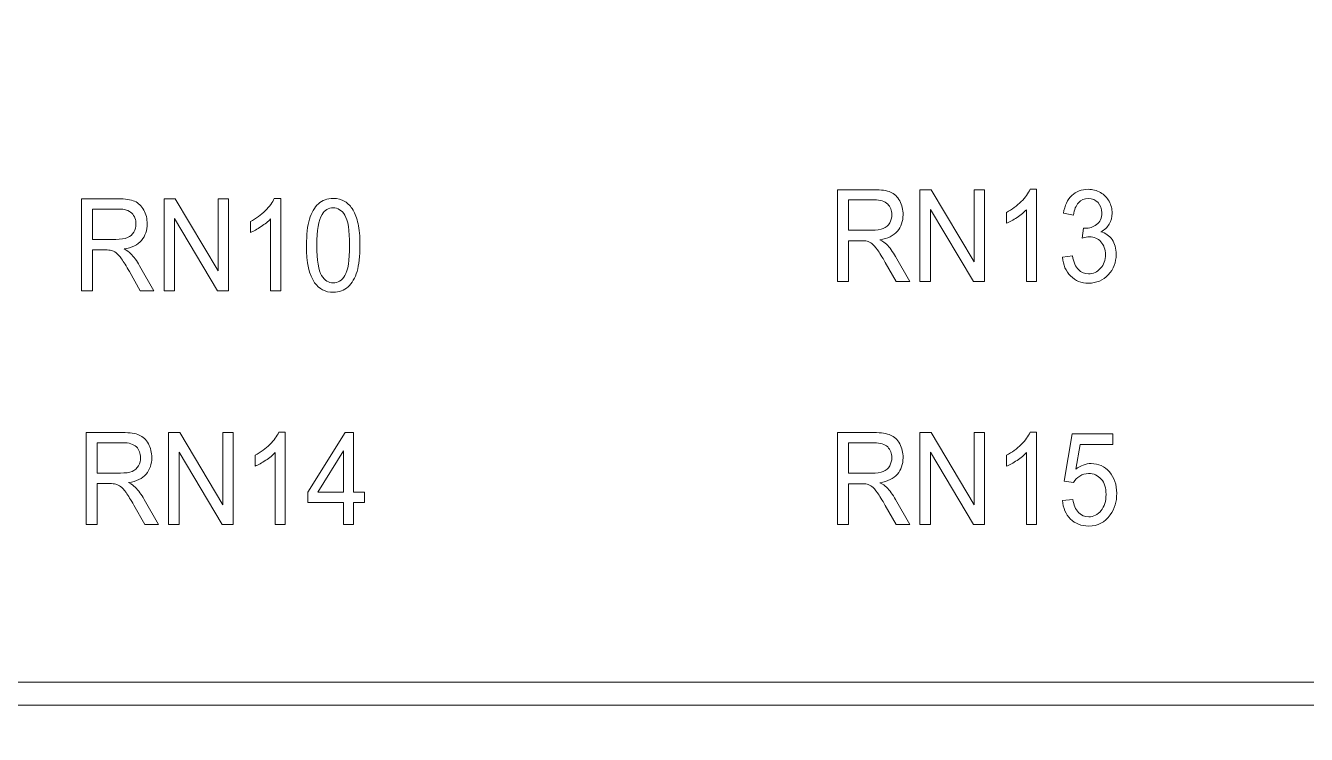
# Model space of a CAD drawing. Header units: millimetres. Extents: x -90 to 99, y -65 to 67.
# Drawn here: x -0.91 to 6.19, y 17.37 to 21.3 of the extents above; entities that cross this region are included whole.
import ezdxf

# ---------------------------------------------------------------- set-up
doc = ezdxf.new("R2010")
doc.units = ezdxf.units.MM
doc.header["$MEASUREMENT"] = 0
for name, color, linetype in [('BG_OUTLINE', 7, 'Continuous'), ('BG_SILKSCREEN_TOP', 7, 'Continuous'), ('RD_SILKSCREEN_TOP', 7, 'Continuous')]:
    doc.layers.add(name, color=color, linetype=linetype)

msp = doc.modelspace()

# ---------------------------------------------------------------- linework, layer by layer
at = {"layer": 'BG_OUTLINE', "color": 3, "lineweight": 9}
msp.add_open_spline([(-71.7269, -61.8795), (-71.7269, -61.8795), (-71.7343, 42.2681), (-71.7343, 42.2681), (-71.7343, 42.2681), (-71.7348, 43.0066), (-71.4419, 43.715), (-70.92, 44.2375), (-70.92, 44.2375), (-70.3982, 44.76), (-69.6866, 45.0538), (-68.9482, 45.0543), (-68.9482, 45.0543), (-68.9482, 45.0543), (75.2046, 45.0543), (75.2046, 45.0543), (75.2046, 45.0543), (76.8319, 45.0552), (78.1763, 43.7805), (78.2661, 42.1556), (78.2661, 42.1556), (78.2661, 42.1556), (78.2661, 31.2814), (78.2661, 31.2814), (78.2661, 31.2814), (78.2661, 31.2814), (72.2646, 31.2814), (72.2646, 31.2814), (72.2646, 31.2814), (72.2646, 31.2814), (72.2646, 26.9814), (72.2646, 26.9814), (72.2646, 26.9814), (72.2646, 26.9814), (78.2661, 26.9814), (78.2661, 26.9814), (78.2661, 26.9814), (78.2661, 26.9814), (78.2661, 18.6553), (78.2661, 18.6553), (78.2661, 18.6553), (78.2661, 18.6553), (72.2496, 18.6553), (72.2496, 18.6553), (72.2496, 18.6553), (72.2496, 18.6553), (72.2496, 14.3553), (72.2496, 14.3553), (72.2496, 14.3553), (72.2496, 14.3553), (78.2661, 14.3553), (78.2661, 14.3553), (78.2661, 14.3553), (78.2661, 14.3553), (78.2661, 9.255), (78.2661, 9.255), (78.2661, 9.255), (78.2661, 9.255), (72.2648, 9.255), (72.2648, 9.255), (72.2648, 9.255), (72.2648, 9.255), (72.2648, 4.955), (72.2648, 4.955), (72.2648, 4.955), (72.2648, 4.955), (78.2661, 4.955), (78.2661, 4.955), (78.2661, 4.955), (78.2661, 4.955), (78.2661, -3.3762), (78.2661, -3.3762), (78.2661, -3.3762), (78.2661, -3.3762), (72.2445, -3.3762), (72.2445, -3.3762), (72.2445, -3.3762), (72.2445, -3.3762), (72.2445, -7.6762), (72.2445, -7.6762), (72.2445, -7.6762), (72.2445, -7.6762), (78.2661, -7.6762), (78.2661, -7.6762), (78.2661, -7.6762), (78.2661, -7.6762), (78.2661, -12.7615), (78.2661, -12.7615), (78.2661, -12.7615), (78.2661, -12.7615), (72.2651, -12.7615), (72.2651, -12.7615), (72.2651, -12.7615), (72.2651, -12.7615), (72.2651, -17.0615), (72.2651, -17.0615), (72.2651, -17.0615), (72.2651, -17.0615), (78.2661, -17.0615), (78.2661, -17.0615), (78.2661, -17.0615), (78.2661, -17.0615), (78.2661, -25.4097), (78.2661, -25.4097), (78.2661, -25.4097), (78.2661, -25.4097), (72.2656, -25.4097), (72.2656, -25.4097), (72.2656, -25.4097), (72.2656, -25.4097), (72.2656, -29.7097), (72.2656, -29.7097), (72.2656, -29.7097), (72.2656, -29.7097), (78.2661, -29.7097), (78.2661, -29.7097), (78.2661, -29.7097), (78.2661, -29.7097), (78.2661, -34.793), (78.2661, -34.793), (78.2661, -34.793), (78.2661, -34.793), (72.2679, -34.793), (72.2679, -34.793), (72.2679, -34.793), (72.2679, -34.793), (72.2679, -39.0929), (72.2679, -39.0929), (72.2679, -39.0929), (72.2679, -39.0929), (78.2661, -39.0929), (78.2661, -39.0929), (78.2661, -39.0929), (78.2661, -39.0929), (78.2661, -47.4269), (78.2661, -47.4269), (78.2661, -47.4269), (78.2661, -47.4269), (72.2679, -47.4269), (72.2679, -47.4269), (72.2679, -47.4269), (72.2679, -47.4269), (72.2679, -51.7269), (72.2679, -51.7269), (72.2679, -51.7269), (72.2679, -51.7269), (78.2661, -51.7269), (78.2661, -51.7269), (78.2661, -51.7269), (78.2661, -51.7269), (78.2661, -51.8138), (78.2661, -51.8138), (78.2661, -51.8138), (78.2661, -51.8138), (78.2656, -61.8468), (78.2656, -61.8468), (78.2656, -61.8468), (78.2661, -62.6669), (77.9407, -63.4536), (77.3612, -64.0339), (77.3612, -64.0339), (76.7817, -64.6142), (75.9915, -64.9405), (75.1713, -64.941), (75.1713, -64.941), (75.1713, -64.941), (-68.6609, -64.9456), (-68.6609, -64.9456), (-68.6609, -64.9456), (-69.4735, -64.9461), (-70.2531, -64.6237), (-70.8281, -64.0495), (-70.8281, -64.0495), (-71.4031, -63.4752), (-71.7264, -62.6922), (-71.7269, -61.8795)], degree=3, knots=[0, 0, 0, 0, 0.022727, 0.022727, 0.022727, 0.022727, 0.045455, 0.045455, 0.045455, 0.045455, 0.068182, 0.068182, 0.068182, 0.068182, 0.090909, 0.090909, 0.090909, 0.090909, 0.113636, 0.113636, 0.113636, 0.113636, 0.136364, 0.136364, 0.136364, 0.136364, 0.159091, 0.159091, 0.159091, 0.159091, 0.181818, 0.181818, 0.181818, 0.181818, 0.204545, 0.204545, 0.204545, 0.204545, 0.227273, 0.227273, 0.227273, 0.227273, 0.25, 0.25, 0.25, 0.25, 0.272727, 0.272727, 0.272727, 0.272727, 0.295455, 0.295455, 0.295455, 0.295455, 0.318182, 0.318182, 0.318182, 0.318182, 0.340909, 0.340909, 0.340909, 0.340909, 0.363636, 0.363636, 0.363636, 0.363636, 0.386364, 0.386364, 0.386364, 0.386364, 0.409091, 0.409091, 0.409091, 0.409091, 0.431818, 0.431818, 0.431818, 0.431818, 0.454545, 0.454545, 0.454545, 0.454545, 0.477273, 0.477273, 0.477273, 0.477273, 0.5, 0.5, 0.5, 0.5, 0.522727, 0.522727, 0.522727, 0.522727, 0.545455, 0.545455, 0.545455, 0.545455, 0.568182, 0.568182, 0.568182, 0.568182, 0.590909, 0.590909, 0.590909, 0.590909, 0.613636, 0.613636, 0.613636, 0.613636, 0.636364, 0.636364, 0.636364, 0.636364, 0.659091, 0.659091, 0.659091, 0.659091, 0.681818, 0.681818, 0.681818, 0.681818, 0.704545, 0.704545, 0.704545, 0.704545, 0.727273, 0.727273, 0.727273, 0.727273, 0.75, 0.75, 0.75, 0.75, 0.772727, 0.772727, 0.772727, 0.772727, 0.795455, 0.795455, 0.795455, 0.795455, 0.818182, 0.818182, 0.818182, 0.818182, 0.840909, 0.840909, 0.840909, 0.840909, 0.863636, 0.863636, 0.863636, 0.863636, 0.886364, 0.886364, 0.886364, 0.886364, 0.909091, 0.909091, 0.909091, 0.909091, 0.931818, 0.931818, 0.931818, 0.931818, 0.954545, 0.954545, 0.954545, 0.954545, 0.977273, 0.977273, 0.977273, 0.977273, 1, 1, 1, 1], dxfattribs=at)
at = {"layer": 'BG_SILKSCREEN_TOP', "color": 2, "lineweight": 9}
msp.add_open_spline([(23.7297, 17.6616), (23.7297, 17.6616), (23.7297, 17.5346), (23.7297, 17.5346), (23.7297, 17.5346), (23.7297, 17.5346), (-21.2702, 17.5346), (-21.2702, 17.5346), (-21.2702, 17.5346), (-21.2702, 17.5346), (-21.2702, 17.6616), (-21.2702, 17.6616), (-21.2702, 17.6616), (-21.2702, 17.6616), (23.7297, 17.6616), (23.7297, 17.6616)], degree=3, knots=[0, 0, 0, 0, 0.25, 0.25, 0.25, 0.25, 0.5, 0.5, 0.5, 0.5, 0.75, 0.75, 0.75, 0.75, 1, 1, 1, 1], dxfattribs=at)
at = {"layer": 'RD_SILKSCREEN_TOP', "color": 8, "lineweight": 9}
for points, knots in [([(3.5885, 19.8819), (3.5885, 19.8819), (3.5885, 20.391), (3.5885, 20.391), (3.5885, 20.391), (3.5885, 20.391), (3.79, 20.391), (3.79, 20.391), (3.79, 20.391), (3.8306, 20.391), (3.8614, 20.3864), (3.8824, 20.3773), (3.8824, 20.3773), (3.9035, 20.3681), (3.9203, 20.352), (3.9331, 20.3289), (3.9331, 20.3289), (3.9457, 20.3057), (3.9519, 20.2801), (3.9519, 20.2521), (3.9519, 20.2521), (3.9519, 20.2159), (3.9415, 20.1856), (3.9206, 20.1608), (3.9206, 20.1608), (3.8997, 20.136), (3.8674, 20.1203), (3.8238, 20.1135), (3.8238, 20.1135), (3.8398, 20.105), (3.8519, 20.0966), (3.8601, 20.0881), (3.8601, 20.0881), (3.8777, 20.0701), (3.8943, 20.0475), (3.9101, 20.0205), (3.9101, 20.0205), (3.9101, 20.0205), (3.9891, 19.8819), (3.9891, 19.8819), (3.9891, 19.8819), (3.9891, 19.8819), (3.9134, 19.8819), (3.9134, 19.8819), (3.9134, 19.8819), (3.9134, 19.8819), (3.8533, 19.9879), (3.8533, 19.9879), (3.8533, 19.9879), (3.8357, 20.0183), (3.8213, 20.0418), (3.8098, 20.0579), (3.8098, 20.0579), (3.7985, 20.0742), (3.7883, 20.0855), (3.7794, 20.0919), (3.7794, 20.0919), (3.7704, 20.0985), (3.7613, 20.103), (3.752, 20.1056), (3.752, 20.1056), (3.7451, 20.1071), (3.734, 20.1079), (3.7184, 20.1079), (3.7184, 20.1079), (3.7184, 20.1079), (3.6487, 20.1079), (3.6487, 20.1079), (3.6487, 20.1079), (3.6487, 20.1079), (3.6487, 19.8819), (3.6487, 19.8819), (3.6487, 19.8819), (3.6487, 19.8819), (3.5885, 19.8819), (3.5885, 19.8819)], [0, 0, 0, 0, 0.052632, 0.052632, 0.052632, 0.052632, 0.105263, 0.105263, 0.105263, 0.105263, 0.157895, 0.157895, 0.157895, 0.157895, 0.210526, 0.210526, 0.210526, 0.210526, 0.263158, 0.263158, 0.263158, 0.263158, 0.315789, 0.315789, 0.315789, 0.315789, 0.368421, 0.368421, 0.368421, 0.368421, 0.421053, 0.421053, 0.421053, 0.421053, 0.473684, 0.473684, 0.473684, 0.473684, 0.526316, 0.526316, 0.526316, 0.526316, 0.578947, 0.578947, 0.578947, 0.578947, 0.631579, 0.631579, 0.631579, 0.631579, 0.684211, 0.684211, 0.684211, 0.684211, 0.736842, 0.736842, 0.736842, 0.736842, 0.789474, 0.789474, 0.789474, 0.789474, 0.842105, 0.842105, 0.842105, 0.842105, 0.894737, 0.894737, 0.894737, 0.894737, 0.947368, 0.947368, 0.947368, 0.947368, 1, 1, 1, 1]), ([(4.0456, 19.8819), (4.0456, 19.8819), (4.0456, 20.391), (4.0456, 20.391), (4.0456, 20.391), (4.0456, 20.391), (4.1073, 20.391), (4.1073, 20.391), (4.1073, 20.391), (4.1073, 20.391), (4.346, 19.9913), (4.346, 19.9913), (4.346, 19.9913), (4.346, 19.9913), (4.346, 20.391), (4.346, 20.391), (4.346, 20.391), (4.346, 20.391), (4.4037, 20.391), (4.4037, 20.391), (4.4037, 20.391), (4.4037, 20.391), (4.4037, 19.8819), (4.4037, 19.8819), (4.4037, 19.8819), (4.4037, 19.8819), (4.342, 19.8819), (4.342, 19.8819), (4.342, 19.8819), (4.342, 19.8819), (4.1033, 20.2819), (4.1033, 20.2819), (4.1033, 20.2819), (4.1033, 20.2819), (4.1033, 19.8819), (4.1033, 19.8819), (4.1033, 19.8819), (4.1033, 19.8819), (4.0456, 19.8819), (4.0456, 19.8819)], [0, 0, 0, 0, 0.1, 0.1, 0.1, 0.1, 0.2, 0.2, 0.2, 0.2, 0.3, 0.3, 0.3, 0.3, 0.4, 0.4, 0.4, 0.4, 0.5, 0.5, 0.5, 0.5, 0.6, 0.6, 0.6, 0.6, 0.7, 0.7, 0.7, 0.7, 0.8, 0.8, 0.8, 0.8, 0.9, 0.9, 0.9, 0.9, 1, 1, 1, 1]), ([(4.6922, 19.8819), (4.6922, 19.8819), (4.6365, 19.8819), (4.6365, 19.8819), (4.6365, 19.8819), (4.6365, 19.8819), (4.6365, 20.2802), (4.6365, 20.2802), (4.6365, 20.2802), (4.623, 20.2658), (4.6054, 20.2515), (4.5836, 20.2371), (4.5836, 20.2371), (4.5618, 20.2228), (4.5421, 20.212), (4.5248, 20.2049), (4.5248, 20.2049), (4.5248, 20.2049), (4.5248, 20.2652), (4.5248, 20.2652), (4.5248, 20.2652), (4.5561, 20.2817), (4.5834, 20.3016), (4.6067, 20.325), (4.6067, 20.325), (4.63, 20.3484), (4.6466, 20.3711), (4.6563, 20.3931), (4.6563, 20.3931), (4.6563, 20.3931), (4.6922, 20.3931), (4.6922, 20.3931), (4.6922, 20.3931), (4.6922, 20.3931), (4.6922, 19.8819), (4.6922, 19.8819)], [0, 0, 0, 0, 0.111111, 0.111111, 0.111111, 0.111111, 0.222222, 0.222222, 0.222222, 0.222222, 0.333333, 0.333333, 0.333333, 0.333333, 0.444444, 0.444444, 0.444444, 0.444444, 0.555556, 0.555556, 0.555556, 0.555556, 0.666667, 0.666667, 0.666667, 0.666667, 0.777778, 0.777778, 0.777778, 0.777778, 0.888889, 0.888889, 0.888889, 0.888889, 1, 1, 1, 1]), ([(4.8356, 20.0163), (4.8356, 20.0163), (4.8913, 20.0246), (4.8913, 20.0246), (4.8913, 20.0246), (4.8978, 19.9892), (4.9087, 19.9637), (4.9241, 19.948), (4.9241, 19.948), (4.9395, 19.9324), (4.9583, 19.9246), (4.9803, 19.9246), (4.9803, 19.9246), (5.0066, 19.9246), (5.0288, 19.9348), (5.0469, 19.9552), (5.0469, 19.9552), (5.0649, 19.9755), (5.074, 20.0008), (5.074, 20.0309), (5.074, 20.0309), (5.074, 20.0596), (5.0657, 20.0833), (5.0489, 20.1019), (5.0489, 20.1019), (5.0321, 20.1205), (5.0109, 20.1299), (4.985, 20.1299), (4.985, 20.1299), (4.9744, 20.1299), (4.9613, 20.1275), (4.9456, 20.1229), (4.9456, 20.1229), (4.9456, 20.1229), (4.9518, 20.1778), (4.9518, 20.1778), (4.9518, 20.1778), (4.9556, 20.1773), (4.9585, 20.177), (4.9609, 20.177), (4.9609, 20.177), (4.9846, 20.177), (5.006, 20.184), (5.025, 20.1979), (5.025, 20.1979), (5.0441, 20.2118), (5.0535, 20.2332), (5.0535, 20.2622), (5.0535, 20.2622), (5.0535, 20.285), (5.0466, 20.3041), (5.0327, 20.3191), (5.0327, 20.3191), (5.0189, 20.3341), (5.001, 20.3417), (4.9791, 20.3417), (4.9791, 20.3417), (4.9574, 20.3417), (4.9393, 20.334), (4.9249, 20.3188), (4.9249, 20.3188), (4.9104, 20.3035), (4.901, 20.2805), (4.8969, 20.2499), (4.8969, 20.2499), (4.8969, 20.2499), (4.8412, 20.2611), (4.8412, 20.2611), (4.8412, 20.2611), (4.8479, 20.303), (4.8635, 20.3355), (4.8876, 20.3585), (4.8876, 20.3585), (4.9118, 20.3815), (4.9419, 20.3931), (4.9779, 20.3931), (4.9779, 20.3931), (5.0026, 20.3931), (5.0255, 20.3871), (5.0464, 20.3752), (5.0464, 20.3752), (5.0672, 20.3633), (5.0832, 20.347), (5.0943, 20.3264), (5.0943, 20.3264), (5.1053, 20.3058), (5.111, 20.284), (5.111, 20.2607), (5.111, 20.2607), (5.111, 20.2388), (5.1057, 20.2188), (5.0951, 20.2006), (5.0951, 20.2006), (5.0845, 20.1826), (5.0689, 20.1683), (5.0483, 20.1576), (5.0483, 20.1576), (5.0751, 20.1507), (5.096, 20.1363), (5.111, 20.1143), (5.111, 20.1143), (5.1258, 20.0925), (5.1332, 20.0652), (5.1332, 20.0323), (5.1332, 20.0323), (5.1332, 19.9879), (5.1188, 19.9502), (5.0898, 19.9192), (5.0898, 19.9192), (5.0609, 19.8883), (5.0243, 19.8729), (4.9801, 19.8729), (4.9801, 19.8729), (4.9401, 19.8729), (4.907, 19.8862), (4.8807, 19.9128), (4.8807, 19.9128), (4.8543, 19.9394), (4.8393, 19.9739), (4.8356, 20.0163)], [0, 0, 0, 0, 0.033333, 0.033333, 0.033333, 0.033333, 0.066667, 0.066667, 0.066667, 0.066667, 0.1, 0.1, 0.1, 0.1, 0.133333, 0.133333, 0.133333, 0.133333, 0.166667, 0.166667, 0.166667, 0.166667, 0.2, 0.2, 0.2, 0.2, 0.233333, 0.233333, 0.233333, 0.233333, 0.266667, 0.266667, 0.266667, 0.266667, 0.3, 0.3, 0.3, 0.3, 0.333333, 0.333333, 0.333333, 0.333333, 0.366667, 0.366667, 0.366667, 0.366667, 0.4, 0.4, 0.4, 0.4, 0.433333, 0.433333, 0.433333, 0.433333, 0.466667, 0.466667, 0.466667, 0.466667, 0.5, 0.5, 0.5, 0.5, 0.533333, 0.533333, 0.533333, 0.533333, 0.566667, 0.566667, 0.566667, 0.566667, 0.6, 0.6, 0.6, 0.6, 0.633333, 0.633333, 0.633333, 0.633333, 0.666667, 0.666667, 0.666667, 0.666667, 0.7, 0.7, 0.7, 0.7, 0.733333, 0.733333, 0.733333, 0.733333, 0.766667, 0.766667, 0.766667, 0.766667, 0.8, 0.8, 0.8, 0.8, 0.833333, 0.833333, 0.833333, 0.833333, 0.866667, 0.866667, 0.866667, 0.866667, 0.9, 0.9, 0.9, 0.9, 0.933333, 0.933333, 0.933333, 0.933333, 0.966667, 0.966667, 0.966667, 0.966667, 1, 1, 1, 1]), ([(-0.6025, 19.8311), (-0.6025, 19.8311), (-0.6025, 20.3402), (-0.6025, 20.3402), (-0.6025, 20.3402), (-0.6025, 20.3402), (-0.401, 20.3402), (-0.401, 20.3402), (-0.401, 20.3402), (-0.3604, 20.3402), (-0.3296, 20.3356), (-0.3086, 20.3265), (-0.3086, 20.3265), (-0.2875, 20.3173), (-0.2707, 20.3012), (-0.2579, 20.2781), (-0.2579, 20.2781), (-0.2453, 20.2549), (-0.2391, 20.2293), (-0.2391, 20.2013), (-0.2391, 20.2013), (-0.2391, 20.1651), (-0.2495, 20.1348), (-0.2704, 20.11), (-0.2704, 20.11), (-0.2913, 20.0852), (-0.3236, 20.0695), (-0.3672, 20.0627), (-0.3672, 20.0627), (-0.3512, 20.0542), (-0.3391, 20.0458), (-0.3309, 20.0373), (-0.3309, 20.0373), (-0.3133, 20.0193), (-0.2967, 19.9967), (-0.2809, 19.9697), (-0.2809, 19.9697), (-0.2809, 19.9697), (-0.2019, 19.8311), (-0.2019, 19.8311), (-0.2019, 19.8311), (-0.2019, 19.8311), (-0.2776, 19.8311), (-0.2776, 19.8311), (-0.2776, 19.8311), (-0.2776, 19.8311), (-0.3377, 19.9371), (-0.3377, 19.9371), (-0.3377, 19.9371), (-0.3553, 19.9675), (-0.3697, 19.991), (-0.3812, 20.0071), (-0.3812, 20.0071), (-0.3925, 20.0234), (-0.4027, 20.0347), (-0.4116, 20.0411), (-0.4116, 20.0411), (-0.4206, 20.0477), (-0.4297, 20.0522), (-0.439, 20.0548), (-0.439, 20.0548), (-0.4459, 20.0563), (-0.457, 20.0571), (-0.4726, 20.0571), (-0.4726, 20.0571), (-0.4726, 20.0571), (-0.5423, 20.0571), (-0.5423, 20.0571), (-0.5423, 20.0571), (-0.5423, 20.0571), (-0.5423, 19.8311), (-0.5423, 19.8311), (-0.5423, 19.8311), (-0.5423, 19.8311), (-0.6025, 19.8311), (-0.6025, 19.8311)], [0, 0, 0, 0, 0.052632, 0.052632, 0.052632, 0.052632, 0.105263, 0.105263, 0.105263, 0.105263, 0.157895, 0.157895, 0.157895, 0.157895, 0.210526, 0.210526, 0.210526, 0.210526, 0.263158, 0.263158, 0.263158, 0.263158, 0.315789, 0.315789, 0.315789, 0.315789, 0.368421, 0.368421, 0.368421, 0.368421, 0.421053, 0.421053, 0.421053, 0.421053, 0.473684, 0.473684, 0.473684, 0.473684, 0.526316, 0.526316, 0.526316, 0.526316, 0.578947, 0.578947, 0.578947, 0.578947, 0.631579, 0.631579, 0.631579, 0.631579, 0.684211, 0.684211, 0.684211, 0.684211, 0.736842, 0.736842, 0.736842, 0.736842, 0.789474, 0.789474, 0.789474, 0.789474, 0.842105, 0.842105, 0.842105, 0.842105, 0.894737, 0.894737, 0.894737, 0.894737, 0.947368, 0.947368, 0.947368, 0.947368, 1, 1, 1, 1]), ([(-0.1454, 19.8311), (-0.1454, 19.8311), (-0.1454, 20.3402), (-0.1454, 20.3402), (-0.1454, 20.3402), (-0.1454, 20.3402), (-0.0837, 20.3402), (-0.0837, 20.3402), (-0.0837, 20.3402), (-0.0837, 20.3402), (0.155, 19.9405), (0.155, 19.9405), (0.155, 19.9405), (0.155, 19.9405), (0.155, 20.3402), (0.155, 20.3402), (0.155, 20.3402), (0.155, 20.3402), (0.2127, 20.3402), (0.2127, 20.3402), (0.2127, 20.3402), (0.2127, 20.3402), (0.2127, 19.8311), (0.2127, 19.8311), (0.2127, 19.8311), (0.2127, 19.8311), (0.151, 19.8311), (0.151, 19.8311), (0.151, 19.8311), (0.151, 19.8311), (-0.0877, 20.2311), (-0.0877, 20.2311), (-0.0877, 20.2311), (-0.0877, 20.2311), (-0.0877, 19.8311), (-0.0877, 19.8311), (-0.0877, 19.8311), (-0.0877, 19.8311), (-0.1454, 19.8311), (-0.1454, 19.8311)], [0, 0, 0, 0, 0.1, 0.1, 0.1, 0.1, 0.2, 0.2, 0.2, 0.2, 0.3, 0.3, 0.3, 0.3, 0.4, 0.4, 0.4, 0.4, 0.5, 0.5, 0.5, 0.5, 0.6, 0.6, 0.6, 0.6, 0.7, 0.7, 0.7, 0.7, 0.8, 0.8, 0.8, 0.8, 0.9, 0.9, 0.9, 0.9, 1, 1, 1, 1]), ([(0.5012, 19.8311), (0.5012, 19.8311), (0.4455, 19.8311), (0.4455, 19.8311), (0.4455, 19.8311), (0.4455, 19.8311), (0.4455, 20.2294), (0.4455, 20.2294), (0.4455, 20.2294), (0.432, 20.215), (0.4144, 20.2007), (0.3926, 20.1863), (0.3926, 20.1863), (0.3708, 20.172), (0.3511, 20.1612), (0.3338, 20.1541), (0.3338, 20.1541), (0.3338, 20.1541), (0.3338, 20.2144), (0.3338, 20.2144), (0.3338, 20.2144), (0.3651, 20.2309), (0.3924, 20.2508), (0.4157, 20.2742), (0.4157, 20.2742), (0.439, 20.2976), (0.4556, 20.3203), (0.4653, 20.3423), (0.4653, 20.3423), (0.4653, 20.3423), (0.5012, 20.3423), (0.5012, 20.3423), (0.5012, 20.3423), (0.5012, 20.3423), (0.5012, 19.8311), (0.5012, 19.8311)], [0, 0, 0, 0, 0.111111, 0.111111, 0.111111, 0.111111, 0.222222, 0.222222, 0.222222, 0.222222, 0.333333, 0.333333, 0.333333, 0.333333, 0.444444, 0.444444, 0.444444, 0.444444, 0.555556, 0.555556, 0.555556, 0.555556, 0.666667, 0.666667, 0.666667, 0.666667, 0.777778, 0.777778, 0.777778, 0.777778, 0.888889, 0.888889, 0.888889, 0.888889, 1, 1, 1, 1]), ([(0.6442, 20.0822), (0.6442, 20.1424), (0.6498, 20.1908), (0.6608, 20.2275), (0.6608, 20.2275), (0.6719, 20.2642), (0.6883, 20.2926), (0.7102, 20.3125), (0.7102, 20.3125), (0.732, 20.3324), (0.7594, 20.3423), (0.7925, 20.3423), (0.7925, 20.3423), (0.8168, 20.3423), (0.8383, 20.3368), (0.8566, 20.3257), (0.8566, 20.3257), (0.875, 20.3148), (0.8902, 20.299), (0.9023, 20.2782), (0.9023, 20.2782), (0.9142, 20.2575), (0.9236, 20.2322), (0.9304, 20.2025), (0.9304, 20.2025), (0.9373, 20.1727), (0.9407, 20.1326), (0.9407, 20.0822), (0.9407, 20.0822), (0.9407, 20.0224), (0.9352, 19.9743), (0.9243, 19.9375), (0.9243, 19.9375), (0.9133, 19.9008), (0.8969, 19.8725), (0.875, 19.8524), (0.875, 19.8524), (0.8533, 19.8324), (0.8258, 19.8224), (0.7925, 19.8224), (0.7925, 19.8224), (0.7486, 19.8224), (0.7142, 19.84), (0.6892, 19.8752), (0.6892, 19.8752), (0.6592, 19.9175), (0.6442, 19.9866), (0.6442, 20.0822)], [0, 0, 0, 0, 0.083333, 0.083333, 0.083333, 0.083333, 0.166667, 0.166667, 0.166667, 0.166667, 0.25, 0.25, 0.25, 0.25, 0.333333, 0.333333, 0.333333, 0.333333, 0.416667, 0.416667, 0.416667, 0.416667, 0.5, 0.5, 0.5, 0.5, 0.583333, 0.583333, 0.583333, 0.583333, 0.666667, 0.666667, 0.666667, 0.666667, 0.75, 0.75, 0.75, 0.75, 0.833333, 0.833333, 0.833333, 0.833333, 0.916667, 0.916667, 0.916667, 0.916667, 1, 1, 1, 1]), ([(3.6487, 20.1663), (3.6487, 20.1663), (3.778, 20.1663), (3.778, 20.1663), (3.778, 20.1663), (3.8054, 20.1663), (3.827, 20.1695), (3.8424, 20.1759), (3.8424, 20.1759), (3.858, 20.1823), (3.8698, 20.1925), (3.8778, 20.2064), (3.8778, 20.2064), (3.8858, 20.2204), (3.8898, 20.2356), (3.8898, 20.2521), (3.8898, 20.2521), (3.8898, 20.2761), (3.8822, 20.2959), (3.8665, 20.3115), (3.8665, 20.3115), (3.8509, 20.327), (3.8263, 20.3347), (3.7925, 20.3347), (3.7925, 20.3347), (3.7925, 20.3347), (3.6487, 20.3347), (3.6487, 20.3347), (3.6487, 20.3347), (3.6487, 20.3347), (3.6487, 20.1663), (3.6487, 20.1663)], [0, 0, 0, 0, 0.125, 0.125, 0.125, 0.125, 0.25, 0.25, 0.25, 0.25, 0.375, 0.375, 0.375, 0.375, 0.5, 0.5, 0.5, 0.5, 0.625, 0.625, 0.625, 0.625, 0.75, 0.75, 0.75, 0.75, 0.875, 0.875, 0.875, 0.875, 1, 1, 1, 1]), ([(-0.5423, 20.1155), (-0.5423, 20.1155), (-0.413, 20.1155), (-0.413, 20.1155), (-0.413, 20.1155), (-0.3856, 20.1155), (-0.364, 20.1187), (-0.3486, 20.1251), (-0.3486, 20.1251), (-0.333, 20.1315), (-0.3212, 20.1417), (-0.3132, 20.1556), (-0.3132, 20.1556), (-0.3052, 20.1696), (-0.3012, 20.1848), (-0.3012, 20.2013), (-0.3012, 20.2013), (-0.3012, 20.2253), (-0.3088, 20.2451), (-0.3245, 20.2607), (-0.3245, 20.2607), (-0.3401, 20.2762), (-0.3647, 20.2839), (-0.3985, 20.2839), (-0.3985, 20.2839), (-0.3985, 20.2839), (-0.5423, 20.2839), (-0.5423, 20.2839), (-0.5423, 20.2839), (-0.5423, 20.2839), (-0.5423, 20.1155), (-0.5423, 20.1155)], [0, 0, 0, 0, 0.125, 0.125, 0.125, 0.125, 0.25, 0.25, 0.25, 0.25, 0.375, 0.375, 0.375, 0.375, 0.5, 0.5, 0.5, 0.5, 0.625, 0.625, 0.625, 0.625, 0.75, 0.75, 0.75, 0.75, 0.875, 0.875, 0.875, 0.875, 1, 1, 1, 1]), ([(0.7016, 20.0822), (0.7016, 19.9986), (0.7104, 19.943), (0.7279, 19.9153), (0.7279, 19.9153), (0.7453, 19.8876), (0.7668, 19.8738), (0.7925, 19.8738), (0.7925, 19.8738), (0.8182, 19.8738), (0.8396, 19.8878), (0.8571, 19.9155), (0.8571, 19.9155), (0.8745, 19.9432), (0.8833, 19.9988), (0.8833, 20.0822), (0.8833, 20.0822), (0.8833, 20.166), (0.8745, 20.2217), (0.8571, 20.2492), (0.8571, 20.2492), (0.8396, 20.2768), (0.8179, 20.2905), (0.7919, 20.2905), (0.7919, 20.2905), (0.7662, 20.2905), (0.7458, 20.2783), (0.7304, 20.254), (0.7304, 20.254), (0.7112, 20.2231), (0.7016, 20.1657), (0.7016, 20.0822)], [0, 0, 0, 0, 0.125, 0.125, 0.125, 0.125, 0.25, 0.25, 0.25, 0.25, 0.375, 0.375, 0.375, 0.375, 0.5, 0.5, 0.5, 0.5, 0.625, 0.625, 0.625, 0.625, 0.75, 0.75, 0.75, 0.75, 0.875, 0.875, 0.875, 0.875, 1, 1, 1, 1]), ([(-0.5771, 18.5357), (-0.5771, 18.5357), (-0.5771, 19.0448), (-0.5771, 19.0448), (-0.5771, 19.0448), (-0.5771, 19.0448), (-0.3756, 19.0448), (-0.3756, 19.0448), (-0.3756, 19.0448), (-0.335, 19.0448), (-0.3042, 19.0402), (-0.2832, 19.0311), (-0.2832, 19.0311), (-0.2621, 19.0219), (-0.2453, 19.0058), (-0.2325, 18.9827), (-0.2325, 18.9827), (-0.2199, 18.9595), (-0.2137, 18.9339), (-0.2137, 18.9059), (-0.2137, 18.9059), (-0.2137, 18.8697), (-0.2241, 18.8394), (-0.245, 18.8146), (-0.245, 18.8146), (-0.2659, 18.7898), (-0.2982, 18.7741), (-0.3418, 18.7673), (-0.3418, 18.7673), (-0.3258, 18.7588), (-0.3137, 18.7504), (-0.3055, 18.7419), (-0.3055, 18.7419), (-0.2879, 18.7239), (-0.2713, 18.7013), (-0.2555, 18.6743), (-0.2555, 18.6743), (-0.2555, 18.6743), (-0.1765, 18.5357), (-0.1765, 18.5357), (-0.1765, 18.5357), (-0.1765, 18.5357), (-0.2522, 18.5357), (-0.2522, 18.5357), (-0.2522, 18.5357), (-0.2522, 18.5357), (-0.3123, 18.6417), (-0.3123, 18.6417), (-0.3123, 18.6417), (-0.3299, 18.6721), (-0.3443, 18.6956), (-0.3558, 18.7117), (-0.3558, 18.7117), (-0.3671, 18.728), (-0.3773, 18.7393), (-0.3862, 18.7457), (-0.3862, 18.7457), (-0.3952, 18.7523), (-0.4043, 18.7568), (-0.4136, 18.7594), (-0.4136, 18.7594), (-0.4205, 18.7609), (-0.4316, 18.7617), (-0.4472, 18.7617), (-0.4472, 18.7617), (-0.4472, 18.7617), (-0.5169, 18.7617), (-0.5169, 18.7617), (-0.5169, 18.7617), (-0.5169, 18.7617), (-0.5169, 18.5357), (-0.5169, 18.5357), (-0.5169, 18.5357), (-0.5169, 18.5357), (-0.5771, 18.5357), (-0.5771, 18.5357)], [0, 0, 0, 0, 0.052632, 0.052632, 0.052632, 0.052632, 0.105263, 0.105263, 0.105263, 0.105263, 0.157895, 0.157895, 0.157895, 0.157895, 0.210526, 0.210526, 0.210526, 0.210526, 0.263158, 0.263158, 0.263158, 0.263158, 0.315789, 0.315789, 0.315789, 0.315789, 0.368421, 0.368421, 0.368421, 0.368421, 0.421053, 0.421053, 0.421053, 0.421053, 0.473684, 0.473684, 0.473684, 0.473684, 0.526316, 0.526316, 0.526316, 0.526316, 0.578947, 0.578947, 0.578947, 0.578947, 0.631579, 0.631579, 0.631579, 0.631579, 0.684211, 0.684211, 0.684211, 0.684211, 0.736842, 0.736842, 0.736842, 0.736842, 0.789474, 0.789474, 0.789474, 0.789474, 0.842105, 0.842105, 0.842105, 0.842105, 0.894737, 0.894737, 0.894737, 0.894737, 0.947368, 0.947368, 0.947368, 0.947368, 1, 1, 1, 1]), ([(-0.12, 18.5357), (-0.12, 18.5357), (-0.12, 19.0448), (-0.12, 19.0448), (-0.12, 19.0448), (-0.12, 19.0448), (-0.0583, 19.0448), (-0.0583, 19.0448), (-0.0583, 19.0448), (-0.0583, 19.0448), (0.1804, 18.6451), (0.1804, 18.6451), (0.1804, 18.6451), (0.1804, 18.6451), (0.1804, 19.0448), (0.1804, 19.0448), (0.1804, 19.0448), (0.1804, 19.0448), (0.2381, 19.0448), (0.2381, 19.0448), (0.2381, 19.0448), (0.2381, 19.0448), (0.2381, 18.5357), (0.2381, 18.5357), (0.2381, 18.5357), (0.2381, 18.5357), (0.1764, 18.5357), (0.1764, 18.5357), (0.1764, 18.5357), (0.1764, 18.5357), (-0.0623, 18.9357), (-0.0623, 18.9357), (-0.0623, 18.9357), (-0.0623, 18.9357), (-0.0623, 18.5357), (-0.0623, 18.5357), (-0.0623, 18.5357), (-0.0623, 18.5357), (-0.12, 18.5357), (-0.12, 18.5357)], [0, 0, 0, 0, 0.1, 0.1, 0.1, 0.1, 0.2, 0.2, 0.2, 0.2, 0.3, 0.3, 0.3, 0.3, 0.4, 0.4, 0.4, 0.4, 0.5, 0.5, 0.5, 0.5, 0.6, 0.6, 0.6, 0.6, 0.7, 0.7, 0.7, 0.7, 0.8, 0.8, 0.8, 0.8, 0.9, 0.9, 0.9, 0.9, 1, 1, 1, 1]), ([(0.5266, 18.5357), (0.5266, 18.5357), (0.4709, 18.5357), (0.4709, 18.5357), (0.4709, 18.5357), (0.4709, 18.5357), (0.4709, 18.934), (0.4709, 18.934), (0.4709, 18.934), (0.4574, 18.9196), (0.4398, 18.9053), (0.418, 18.8909), (0.418, 18.8909), (0.3962, 18.8766), (0.3765, 18.8658), (0.3592, 18.8587), (0.3592, 18.8587), (0.3592, 18.8587), (0.3592, 18.919), (0.3592, 18.919), (0.3592, 18.919), (0.3905, 18.9355), (0.4178, 18.9554), (0.4411, 18.9788), (0.4411, 18.9788), (0.4644, 19.0022), (0.481, 19.0249), (0.4907, 19.0469), (0.4907, 19.0469), (0.4907, 19.0469), (0.5266, 19.0469), (0.5266, 19.0469), (0.5266, 19.0469), (0.5266, 19.0469), (0.5266, 18.5357), (0.5266, 18.5357)], [0, 0, 0, 0, 0.111111, 0.111111, 0.111111, 0.111111, 0.222222, 0.222222, 0.222222, 0.222222, 0.333333, 0.333333, 0.333333, 0.333333, 0.444444, 0.444444, 0.444444, 0.444444, 0.555556, 0.555556, 0.555556, 0.555556, 0.666667, 0.666667, 0.666667, 0.666667, 0.777778, 0.777778, 0.777778, 0.777778, 0.888889, 0.888889, 0.888889, 0.888889, 1, 1, 1, 1]), ([(0.8485, 18.5357), (0.8485, 18.5357), (0.8485, 18.6576), (0.8485, 18.6576), (0.8485, 18.6576), (0.8485, 18.6576), (0.6513, 18.6576), (0.6513, 18.6576), (0.6513, 18.6576), (0.6513, 18.6576), (0.6513, 18.7149), (0.6513, 18.7149), (0.6513, 18.7149), (0.6513, 18.7149), (0.8587, 19.0448), (0.8587, 19.0448), (0.8587, 19.0448), (0.8587, 19.0448), (0.9044, 19.0448), (0.9044, 19.0448), (0.9044, 19.0448), (0.9044, 19.0448), (0.9044, 18.7149), (0.9044, 18.7149), (0.9044, 18.7149), (0.9044, 18.7149), (0.9658, 18.7149), (0.9658, 18.7149), (0.9658, 18.7149), (0.9658, 18.7149), (0.9658, 18.6576), (0.9658, 18.6576), (0.9658, 18.6576), (0.9658, 18.6576), (0.9044, 18.6576), (0.9044, 18.6576), (0.9044, 18.6576), (0.9044, 18.6576), (0.9044, 18.5357), (0.9044, 18.5357), (0.9044, 18.5357), (0.9044, 18.5357), (0.8485, 18.5357), (0.8485, 18.5357)], [0, 0, 0, 0, 0.090909, 0.090909, 0.090909, 0.090909, 0.181818, 0.181818, 0.181818, 0.181818, 0.272727, 0.272727, 0.272727, 0.272727, 0.363636, 0.363636, 0.363636, 0.363636, 0.454545, 0.454545, 0.454545, 0.454545, 0.545455, 0.545455, 0.545455, 0.545455, 0.636364, 0.636364, 0.636364, 0.636364, 0.727273, 0.727273, 0.727273, 0.727273, 0.818182, 0.818182, 0.818182, 0.818182, 0.909091, 0.909091, 0.909091, 0.909091, 1, 1, 1, 1]), ([(3.5885, 18.5354), (3.5885, 18.5354), (3.5885, 19.0445), (3.5885, 19.0445), (3.5885, 19.0445), (3.5885, 19.0445), (3.79, 19.0445), (3.79, 19.0445), (3.79, 19.0445), (3.8306, 19.0445), (3.8614, 19.0399), (3.8824, 19.0308), (3.8824, 19.0308), (3.9035, 19.0216), (3.9203, 19.0055), (3.9331, 18.9824), (3.9331, 18.9824), (3.9457, 18.9592), (3.9519, 18.9336), (3.9519, 18.9056), (3.9519, 18.9056), (3.9519, 18.8694), (3.9415, 18.8391), (3.9206, 18.8143), (3.9206, 18.8143), (3.8997, 18.7895), (3.8674, 18.7738), (3.8238, 18.767), (3.8238, 18.767), (3.8398, 18.7585), (3.8519, 18.7501), (3.8601, 18.7416), (3.8601, 18.7416), (3.8777, 18.7236), (3.8943, 18.701), (3.9101, 18.674), (3.9101, 18.674), (3.9101, 18.674), (3.9891, 18.5354), (3.9891, 18.5354), (3.9891, 18.5354), (3.9891, 18.5354), (3.9134, 18.5354), (3.9134, 18.5354), (3.9134, 18.5354), (3.9134, 18.5354), (3.8533, 18.6414), (3.8533, 18.6414), (3.8533, 18.6414), (3.8357, 18.6718), (3.8213, 18.6953), (3.8098, 18.7114), (3.8098, 18.7114), (3.7985, 18.7277), (3.7883, 18.739), (3.7794, 18.7454), (3.7794, 18.7454), (3.7704, 18.752), (3.7613, 18.7565), (3.752, 18.7591), (3.752, 18.7591), (3.7451, 18.7606), (3.734, 18.7614), (3.7184, 18.7614), (3.7184, 18.7614), (3.7184, 18.7614), (3.6487, 18.7614), (3.6487, 18.7614), (3.6487, 18.7614), (3.6487, 18.7614), (3.6487, 18.5354), (3.6487, 18.5354), (3.6487, 18.5354), (3.6487, 18.5354), (3.5885, 18.5354), (3.5885, 18.5354)], [0, 0, 0, 0, 0.052632, 0.052632, 0.052632, 0.052632, 0.105263, 0.105263, 0.105263, 0.105263, 0.157895, 0.157895, 0.157895, 0.157895, 0.210526, 0.210526, 0.210526, 0.210526, 0.263158, 0.263158, 0.263158, 0.263158, 0.315789, 0.315789, 0.315789, 0.315789, 0.368421, 0.368421, 0.368421, 0.368421, 0.421053, 0.421053, 0.421053, 0.421053, 0.473684, 0.473684, 0.473684, 0.473684, 0.526316, 0.526316, 0.526316, 0.526316, 0.578947, 0.578947, 0.578947, 0.578947, 0.631579, 0.631579, 0.631579, 0.631579, 0.684211, 0.684211, 0.684211, 0.684211, 0.736842, 0.736842, 0.736842, 0.736842, 0.789474, 0.789474, 0.789474, 0.789474, 0.842105, 0.842105, 0.842105, 0.842105, 0.894737, 0.894737, 0.894737, 0.894737, 0.947368, 0.947368, 0.947368, 0.947368, 1, 1, 1, 1]), ([(4.0456, 18.5354), (4.0456, 18.5354), (4.0456, 19.0445), (4.0456, 19.0445), (4.0456, 19.0445), (4.0456, 19.0445), (4.1073, 19.0445), (4.1073, 19.0445), (4.1073, 19.0445), (4.1073, 19.0445), (4.346, 18.6448), (4.346, 18.6448), (4.346, 18.6448), (4.346, 18.6448), (4.346, 19.0445), (4.346, 19.0445), (4.346, 19.0445), (4.346, 19.0445), (4.4037, 19.0445), (4.4037, 19.0445), (4.4037, 19.0445), (4.4037, 19.0445), (4.4037, 18.5354), (4.4037, 18.5354), (4.4037, 18.5354), (4.4037, 18.5354), (4.342, 18.5354), (4.342, 18.5354), (4.342, 18.5354), (4.342, 18.5354), (4.1033, 18.9354), (4.1033, 18.9354), (4.1033, 18.9354), (4.1033, 18.9354), (4.1033, 18.5354), (4.1033, 18.5354), (4.1033, 18.5354), (4.1033, 18.5354), (4.0456, 18.5354), (4.0456, 18.5354)], [0, 0, 0, 0, 0.1, 0.1, 0.1, 0.1, 0.2, 0.2, 0.2, 0.2, 0.3, 0.3, 0.3, 0.3, 0.4, 0.4, 0.4, 0.4, 0.5, 0.5, 0.5, 0.5, 0.6, 0.6, 0.6, 0.6, 0.7, 0.7, 0.7, 0.7, 0.8, 0.8, 0.8, 0.8, 0.9, 0.9, 0.9, 0.9, 1, 1, 1, 1]), ([(4.6922, 18.5354), (4.6922, 18.5354), (4.6365, 18.5354), (4.6365, 18.5354), (4.6365, 18.5354), (4.6365, 18.5354), (4.6365, 18.9337), (4.6365, 18.9337), (4.6365, 18.9337), (4.623, 18.9193), (4.6054, 18.905), (4.5836, 18.8906), (4.5836, 18.8906), (4.5618, 18.8763), (4.5421, 18.8655), (4.5248, 18.8584), (4.5248, 18.8584), (4.5248, 18.8584), (4.5248, 18.9187), (4.5248, 18.9187), (4.5248, 18.9187), (4.5561, 18.9352), (4.5834, 18.9551), (4.6067, 18.9785), (4.6067, 18.9785), (4.63, 19.0019), (4.6466, 19.0246), (4.6563, 19.0466), (4.6563, 19.0466), (4.6563, 19.0466), (4.6922, 19.0466), (4.6922, 19.0466), (4.6922, 19.0466), (4.6922, 19.0466), (4.6922, 18.5354), (4.6922, 18.5354)], [0, 0, 0, 0, 0.111111, 0.111111, 0.111111, 0.111111, 0.222222, 0.222222, 0.222222, 0.222222, 0.333333, 0.333333, 0.333333, 0.333333, 0.444444, 0.444444, 0.444444, 0.444444, 0.555556, 0.555556, 0.555556, 0.555556, 0.666667, 0.666667, 0.666667, 0.666667, 0.777778, 0.777778, 0.777778, 0.777778, 0.888889, 0.888889, 0.888889, 0.888889, 1, 1, 1, 1]), ([(4.8352, 18.6687), (4.8352, 18.6687), (4.8939, 18.6743), (4.8939, 18.6743), (4.8939, 18.6743), (4.8982, 18.6423), (4.9083, 18.6184), (4.9241, 18.6023), (4.9241, 18.6023), (4.9399, 18.5861), (4.959, 18.5781), (4.9813, 18.5781), (4.9813, 18.5781), (5.0082, 18.5781), (5.031, 18.5895), (5.0494, 18.6121), (5.0494, 18.6121), (5.0681, 18.6348), (5.0774, 18.665), (5.0774, 18.7024), (5.0774, 18.7024), (5.0774, 18.7381), (5.0685, 18.7662), (5.0506, 18.7868), (5.0506, 18.7868), (5.0327, 18.8074), (5.0093, 18.8177), (4.9803, 18.8177), (4.9803, 18.8177), (4.9624, 18.8177), (4.9461, 18.8131), (4.9317, 18.804), (4.9317, 18.804), (4.9172, 18.7949), (4.9059, 18.783), (4.8976, 18.7684), (4.8976, 18.7684), (4.8976, 18.7684), (4.8452, 18.776), (4.8452, 18.776), (4.8452, 18.776), (4.8452, 18.776), (4.8893, 19.0375), (4.8893, 19.0375), (4.8893, 19.0375), (4.8893, 19.0375), (5.1153, 19.0375), (5.1153, 19.0375), (5.1153, 19.0375), (5.1153, 19.0375), (5.1153, 18.9778), (5.1153, 18.9778), (5.1153, 18.9778), (5.1153, 18.9778), (4.9339, 18.9778), (4.9339, 18.9778), (4.9339, 18.9778), (4.9339, 18.9778), (4.9093, 18.841), (4.9093, 18.841), (4.9093, 18.841), (4.9367, 18.8623), (4.9653, 18.873), (4.9952, 18.873), (4.9952, 18.873), (5.035, 18.873), (5.0684, 18.8576), (5.0957, 18.8268), (5.0957, 18.8268), (5.123, 18.7959), (5.1367, 18.7563), (5.1367, 18.708), (5.1367, 18.708), (5.1367, 18.6619), (5.1246, 18.622), (5.1007, 18.5885), (5.1007, 18.5885), (5.0715, 18.5474), (5.0317, 18.5267), (4.9813, 18.5267), (4.9813, 18.5267), (4.9399, 18.5267), (4.9061, 18.5397), (4.8801, 18.5656), (4.8801, 18.5656), (4.8539, 18.5916), (4.839, 18.626), (4.8352, 18.6687)], [0, 0, 0, 0, 0.045455, 0.045455, 0.045455, 0.045455, 0.090909, 0.090909, 0.090909, 0.090909, 0.136364, 0.136364, 0.136364, 0.136364, 0.181818, 0.181818, 0.181818, 0.181818, 0.227273, 0.227273, 0.227273, 0.227273, 0.272727, 0.272727, 0.272727, 0.272727, 0.318182, 0.318182, 0.318182, 0.318182, 0.363636, 0.363636, 0.363636, 0.363636, 0.409091, 0.409091, 0.409091, 0.409091, 0.454545, 0.454545, 0.454545, 0.454545, 0.5, 0.5, 0.5, 0.5, 0.545455, 0.545455, 0.545455, 0.545455, 0.590909, 0.590909, 0.590909, 0.590909, 0.636364, 0.636364, 0.636364, 0.636364, 0.681818, 0.681818, 0.681818, 0.681818, 0.727273, 0.727273, 0.727273, 0.727273, 0.772727, 0.772727, 0.772727, 0.772727, 0.818182, 0.818182, 0.818182, 0.818182, 0.863636, 0.863636, 0.863636, 0.863636, 0.909091, 0.909091, 0.909091, 0.909091, 0.954545, 0.954545, 0.954545, 0.954545, 1, 1, 1, 1]), ([(-0.5169, 18.8201), (-0.5169, 18.8201), (-0.3876, 18.8201), (-0.3876, 18.8201), (-0.3876, 18.8201), (-0.3602, 18.8201), (-0.3386, 18.8233), (-0.3232, 18.8297), (-0.3232, 18.8297), (-0.3076, 18.8361), (-0.2958, 18.8463), (-0.2878, 18.8602), (-0.2878, 18.8602), (-0.2798, 18.8742), (-0.2758, 18.8894), (-0.2758, 18.9059), (-0.2758, 18.9059), (-0.2758, 18.9299), (-0.2834, 18.9497), (-0.2991, 18.9653), (-0.2991, 18.9653), (-0.3147, 18.9808), (-0.3393, 18.9885), (-0.3731, 18.9885), (-0.3731, 18.9885), (-0.3731, 18.9885), (-0.5169, 18.9885), (-0.5169, 18.9885), (-0.5169, 18.9885), (-0.5169, 18.9885), (-0.5169, 18.8201), (-0.5169, 18.8201)], [0, 0, 0, 0, 0.125, 0.125, 0.125, 0.125, 0.25, 0.25, 0.25, 0.25, 0.375, 0.375, 0.375, 0.375, 0.5, 0.5, 0.5, 0.5, 0.625, 0.625, 0.625, 0.625, 0.75, 0.75, 0.75, 0.75, 0.875, 0.875, 0.875, 0.875, 1, 1, 1, 1]), ([(3.6487, 18.8198), (3.6487, 18.8198), (3.778, 18.8198), (3.778, 18.8198), (3.778, 18.8198), (3.8054, 18.8198), (3.827, 18.823), (3.8424, 18.8294), (3.8424, 18.8294), (3.858, 18.8358), (3.8698, 18.846), (3.8778, 18.8599), (3.8778, 18.8599), (3.8858, 18.8739), (3.8898, 18.8891), (3.8898, 18.9056), (3.8898, 18.9056), (3.8898, 18.9296), (3.8822, 18.9494), (3.8665, 18.965), (3.8665, 18.965), (3.8509, 18.9805), (3.8263, 18.9882), (3.7925, 18.9882), (3.7925, 18.9882), (3.7925, 18.9882), (3.6487, 18.9882), (3.6487, 18.9882), (3.6487, 18.9882), (3.6487, 18.9882), (3.6487, 18.8198), (3.6487, 18.8198)], [0, 0, 0, 0, 0.125, 0.125, 0.125, 0.125, 0.25, 0.25, 0.25, 0.25, 0.375, 0.375, 0.375, 0.375, 0.5, 0.5, 0.5, 0.5, 0.625, 0.625, 0.625, 0.625, 0.75, 0.75, 0.75, 0.75, 0.875, 0.875, 0.875, 0.875, 1, 1, 1, 1]), ([(0.8485, 18.7149), (0.8485, 18.7149), (0.8485, 18.9444), (0.8485, 18.9444), (0.8485, 18.9444), (0.8485, 18.9444), (0.7062, 18.7149), (0.7062, 18.7149), (0.7062, 18.7149), (0.7062, 18.7149), (0.8485, 18.7149), (0.8485, 18.7149)], [0, 0, 0, 0, 0.333333, 0.333333, 0.333333, 0.333333, 0.666667, 0.666667, 0.666667, 0.666667, 1, 1, 1, 1])]:
    msp.add_open_spline(points, degree=3, knots=knots, dxfattribs=at)

doc.saveas('drawing.dxf')
